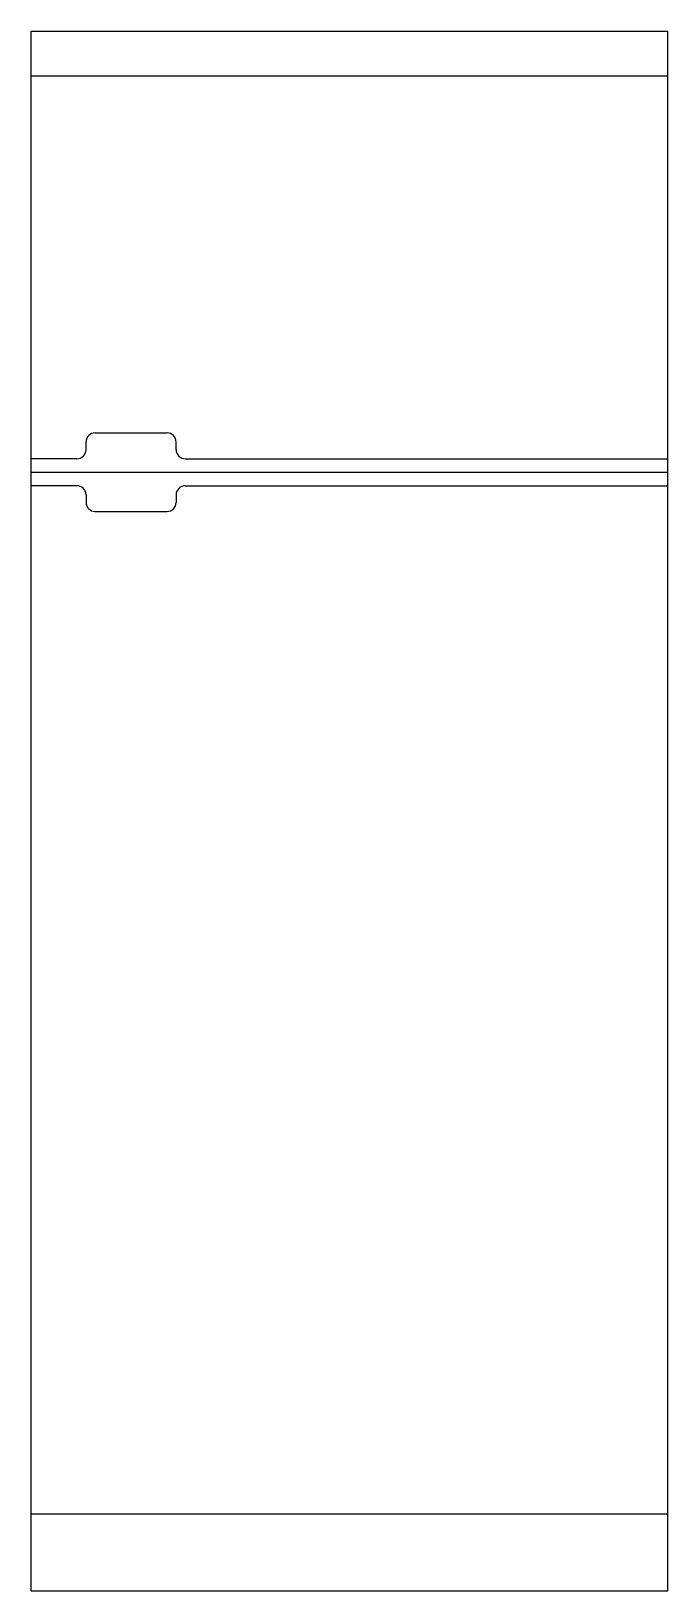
# Model space of a CAD drawing. Extents: x 8.97 to 9.67, y 3.51 to 5.23.
import ezdxf

# ---------------------------------------------------------------- set-up
doc = ezdxf.new("R2010")
doc.units = 0
doc.header["$MEASUREMENT"] = 0
doc.layers.add('A-PEÇAS', color=2, linetype='CONTINUOUS')
doc.layers.add('ESC-150', color=1, linetype='CONTINUOUS')

msp = doc.modelspace()

# ---------------------------------------------------------------- linework, layer by layer
at = {"layer": 'A-PEÇAS'}
for p, q in [((8.9749, 3.5116), (8.9749, 5.2266)), ((8.9749, 5.2266), (9.6749, 5.2266)), ((9.6749, 3.5116), (9.6749, 5.2266)), ((8.9749, 5.1774), (9.6749, 5.1774)), ((8.9749, 4.7416), (9.6749, 4.7416)), ((8.9749, 3.5962), (9.6749, 3.5962)), ((8.9749, 3.5116), (9.6749, 3.5116))]:
    msp.add_line(p, q, dxfattribs=at)
at = {"layer": 'ESC-150'}
for p, q in [((9.0352, 4.7663), (9.0352, 4.7748)), ((9.0452, 4.7848), (9.1243, 4.7848)), ((9.1343, 4.7663), (9.1343, 4.7748)), ((9.0252, 4.7563), (8.9749, 4.7563)), ((9.1443, 4.7563), (9.6749, 4.7563)), ((9.0252, 4.7268), (8.9749, 4.7268)), ((9.0352, 4.7168), (9.0352, 4.7084)), ((9.1343, 4.7168), (9.1343, 4.7084)), ((9.1443, 4.7268), (9.6749, 4.7268)), ((9.0452, 4.6984), (9.1243, 4.6984))]:
    msp.add_line(p, q, dxfattribs=at)
for centre, start, end in [((9.0452, 4.7748), 90, 180), ((9.1243, 4.7748), 0, 90), ((9.0252, 4.7663), 270, 0), ((9.1443, 4.7663), 180, 270), ((9.0252, 4.7168), 360, 90), ((9.1443, 4.7168), 90, 180), ((9.0452, 4.7084), 180, 270), ((9.1243, 4.7084), 270, 0)]:
    msp.add_arc(centre, 0.01, start, end, dxfattribs=at)

doc.saveas('drawing.dxf')
